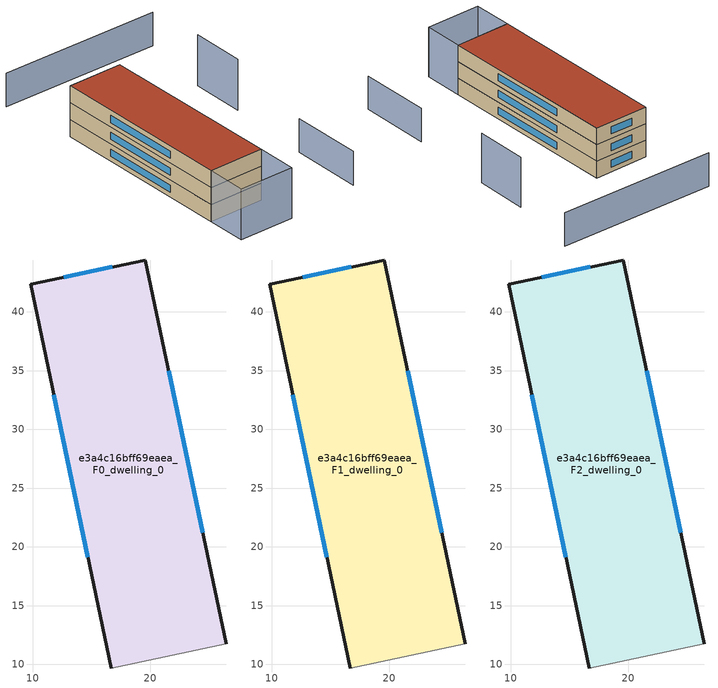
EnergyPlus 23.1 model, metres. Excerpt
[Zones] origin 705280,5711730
e3a4c16bff69eaea_F0_dwelling_0
 floor ground (EU_floor_Construction): 19.57,44.42 26.46,11.75 16.66,9.69 9.8,42.38 z0
 wall outside (EU_wall_Construction): 26.46,11.75 19.57,44.42 9.8,42.38 16.66,9.69 z0:3
 wall adiabatic (EU_wall_Construction): 16.66,9.69 26.46,11.75 z0:3
 window (EU_Window_Construction): 16.74,43.83 12.62,42.97 / 24.47,21.19 21.56,34.98 / 11.78,32.93 14.68,19.14 z0.87:2.13
e3a4c16bff69eaea_F1_dwelling_0
 floor to e3a4c16bff69eaea_F0_dwelling_0 (EU_floor_Construction): 19.57,44.42 26.46,11.75 16.66,9.69 9.8,42.38 z3
 wall outside (EU_wall_Construction): 26.46,11.75 19.57,44.42 9.8,42.38 16.66,9.69 z3:6
 wall adiabatic (EU_wall_Construction): 16.66,9.69 26.46,11.75 z3:6
 window (EU_Window_Construction): 16.74,43.83 12.62,42.97 / 24.47,21.19 21.56,34.98 / 11.78,32.93 14.68,19.14 z3.87:5.13
e3a4c16bff69eaea_F2_dwelling_0
 floor to e3a4c16bff69eaea_F1_dwelling_0 (EU_floor_Construction): 19.57,44.42 26.46,11.75 16.66,9.69 9.8,42.38 z6
 wall outside (EU_wall_Construction): 26.46,11.75 19.57,44.42 9.8,42.38 16.66,9.69 z6:9
 wall adiabatic (EU_wall_Construction): 16.66,9.69 26.46,11.75 z6:9
 window (EU_Window_Construction): 16.74,43.83 12.62,42.97 / 24.47,21.19 21.56,34.98 / 11.78,32.93 14.68,19.14 z6.87:8.13
 roof outside (EU_roof_Construction): 26.46,11.75 19.57,44.42 9.8,42.38 16.66,9.69 z9
shading: 40.92,9.01 38.34,21.59 / 33.85,60.35 5.43,54.87 z0:6; 36.09,37.22 34.21,46.59 / 16.66,9.69 26.47,11.75 / 26.47,11.75 27.94,4.74 / 27.94,4.74 18.13,2.68 / 18.13,2.68 16.66,9.69 z0:9
[Building]
EU S2 Campaign: North Axis=0; Terrain=City; Solar Distribution=FullExterior
[Site:Location]
London: Latitude=51.5; Longitude=-0.5; Time Zone=0; Elevation=25
[SizingPeriod:WeatherFileDays]
AnnualSizingPeriod: Begin Month=1; Begin Day of Month=1; End Month=12; End Day of Month=31; Day of Week for Start Day=Monday; Use Weather File Daylight Saving Period=No; Use Weather File Rain and Snow Indicators=No
[MATERIAL]
EU_InternalMass_Material: Roughness=MediumRough; Thickness=0.1; Conductivity=1; Density=1800; Specific Heat=900; Thermal Absorptance=0.9; Solar Absorptance=0.7; Visible Absorptance=0.7
[MATERIAL:NOMASS] Roughness=MediumRough; Thermal Absorptance=0.9; Solar Absorptance=0.7; Visible Absorptance=0.7
Name | Thermal Resistance
EU_wall_NoMass | 0.724719
EU_roof_NoMass | 2.98947
EU_floor_NoMass | 2.39157
[WINDOWMATERIAL:SIMPLEGLAZINGSYSTEM]
EU_Window_SimpleGlazing: UFactor=2.63425; Solar Heat Gain Coefficient=0.76; Visible Transmittance=0.76
[CONSTRUCTION]
EU_wall_Construction: EU_wall_NoMass
EU_roof_Construction: EU_roof_NoMass
EU_floor_Construction: EU_floor_NoMass
EU_Window_Construction: EU_Window_SimpleGlazing
EU_InternalMass_Construction: EU_InternalMass_Material
[ZONE] Type=1; Multiplier=1; Ceiling Height=autocalculate; Volume=1001.69; Floor Area=autocalculate; Part of Total Floor Area=Yes
e3a4c16bff69eaea_F0_dwelling_0; e3a4c16bff69eaea_F1_dwelling_0; e3a4c16bff69eaea_F2_dwelling_0
[INTERNALMASS] Construction=EU_InternalMass_Construction; Surface Area=333.896
Name | Zone or ZoneList
e3a4c16bff69eaea_F0_dwelling_0_EU_InternalMass | e3a4c16bff69eaea_F0_dwelling_0
e3a4c16bff69eaea_F1_dwelling_0_EU_InternalMass | e3a4c16bff69eaea_F1_dwelling_0
e3a4c16bff69eaea_F2_dwelling_0_EU_InternalMass | e3a4c16bff69eaea_F2_dwelling_0
[OTHEREQUIPMENT] Fuel Type=Electricity; Design Level Calculation Method=Watts/Area; Power per Zone Floor Area=1; Fraction Latent=0; Fraction Radiant=0; Fraction Lost=0; Carbon Dioxide Generation Rate=0; EndUse Subcategory=EU_Step8_InternalGains
Name | Zone or ZoneList or Space or SpaceList | Schedule
EU_Step8_InternalGain_e3a4c16bff69eaea_F0_dwelling_0_f000 | e3a4c16bff69eaea_F0_dwelling_0 | EU_Step8_GainSchedule_e3a4c16bff69eaea_F0_dwelling_0_f000
EU_Step8_InternalGain_e3a4c16bff69eaea_F1_dwelling_0_f000 | e3a4c16bff69eaea_F1_dwelling_0 | EU_Step8_GainSchedule_e3a4c16bff69eaea_F1_dwelling_0_f000
EU_Step8_InternalGain_e3a4c16bff69eaea_F2_dwelling_0_f000 | e3a4c16bff69eaea_F2_dwelling_0 | EU_Step8_GainSchedule_e3a4c16bff69eaea_F2_dwelling_0_f000
[ZONEVENTILATION:DESIGNFLOWRATE] Schedule=EU_AlwaysOn; Design Flow Rate Calculation Method=AirChanges/Hour; Air Changes per Hour=0.418135; Ventilation Type=Natural; Fan Pressure Rise=0; Fan Total Efficiency=1; Constant Term Coefficient=1; Temperature Term Coefficient=0; Velocity Term Coefficient=0; Velocity Squared Term Coefficient=0; Minimum Indoor Temperature=-100; Maximum Indoor Temperature=100; Delta Temperature=-100; Minimum Outdoor Temperature=-100; Maximum Outdoor Temperature=100; Maximum Wind Speed=40
Name | Zone or ZoneList or Space or SpaceList
EU_ConstantAir_e3a4c16bff69eaea_F0_dwelling_0 | e3a4c16bff69eaea_F0_dwelling_0
EU_ConstantAir_e3a4c16bff69eaea_F1_dwelling_0 | e3a4c16bff69eaea_F1_dwelling_0
EU_ConstantAir_e3a4c16bff69eaea_F2_dwelling_0 | e3a4c16bff69eaea_F2_dwelling_0
[HVACTEMPLATE:THERMOSTAT] Constant Heating Setpoint=20; Constant Cooling Setpoint=50
EU_HeatOnly_e3a4c16bff69eaea_F0_dwelling_0; EU_HeatOnly_e3a4c16bff69eaea_F1_dwelling_0; EU_HeatOnly_e3a4c16bff69eaea_F2_dwelling_0
[HVACTEMPLATE:ZONE:IDEALLOADSAIRSYSTEM] System Availability Schedule=EU_AlwaysOn; Maximum Heating Supply Air Temperature=50; Minimum Cooling Supply Air Temperature=13; Maximum Heating Supply Air Humidity Ratio=0.0156; Minimum Cooling Supply Air Humidity Ratio=0.0077; Heating Limit=NoLimit; Cooling Limit=NoLimit; Heating Availability Schedule=EU_AlwaysOn; Cooling Availability Schedule=EU_CoolingOff; Dehumidification Control Type=ConstantSensibleHeatRatio; Cooling Sensible Heat Ratio=0.7; Dehumidification Setpoint=60; Humidification Control Type=None; Humidification Setpoint=30; Outdoor Air Method=None; Outdoor Air Flow Rate per Person=0.00944; Outdoor Air Flow Rate per Zone Floor Area=0; Outdoor Air Flow Rate per Zone=0; Demand Controlled Ventilation Type=None; Outdoor Air Economizer Type=NoEconomizer; Heat Recovery Type=None; Sensible Heat Recovery Effectiveness=0.7; Latent Heat Recovery Effectiveness=0.65
Name | Template Thermostat
e3a4c16bff69eaea_F0_dwelling_0 | EU_HeatOnly_e3a4c16bff69eaea_F0_dwelling_0
e3a4c16bff69eaea_F1_dwelling_0 | EU_HeatOnly_e3a4c16bff69eaea_F1_dwelling_0
e3a4c16bff69eaea_F2_dwelling_0 | EU_HeatOnly_e3a4c16bff69eaea_F2_dwelling_0
[SIZING:ZONE] Zone Cooling Design Supply Air Temperature Input Method=SupplyAirTemperature; Zone Cooling Design Supply Air Temperature=13; Zone Heating Design Supply Air Temperature Input Method=SupplyAirTemperature; Zone Heating Design Supply Air Temperature=50; Zone Cooling Design Supply Air Humidity Ratio=0.008; Zone Heating Design Supply Air Humidity Ratio=0.008; Cooling Design Air Flow Method=DesignDay; Cooling Design Air Flow Rate=0; Cooling Minimum Air Flow per Zone Floor Area=0.000762; Cooling Minimum Air Flow=0; Cooling Minimum Air Flow Fraction=0.2; Heating Design Air Flow Method=DesignDay; Heating Design Air Flow Rate=0; Heating Maximum Air Flow per Zone Floor Area=0.002032; Heating Maximum Air Flow=0.141576; Heating Maximum Air Flow Fraction=0.3; Account for Dedicated Outdoor Air System=No; Dedicated Outdoor Air System Control Strategy=NeutralSupplyAir; Dedicated Outdoor Air Low Setpoint Temperature for Design=autosize; Dedicated Outdoor Air High Setpoint Temperature for Design=autosize; Zone Load Sizing Method=Sensible Load Only No Latent Load; Zone Latent Cooling Design Supply Air Humidity Ratio Input Method=HumidityRatioDifference; Zone Cooling Design Supply Air Humidity Ratio Difference=0.005; Zone Latent Heating Design Supply Air Humidity Ratio Input Method=HumidityRatioDifference; Zone Humidification Design Supply Air Humidity Ratio Difference=0.005
e3a4c16bff69eaea_F0_dwelling_0; e3a4c16bff69eaea_F1_dwelling_0; e3a4c16bff69eaea_F2_dwelling_0
[SCHEDULE:CONSTANT]
Name | Hourly Value
EU_AlwaysOn | 1
EU_CoolingOff | 0
[SCHEDULE:FILE] Column Number=1; Rows to Skip at Top=0; Number of Hours of Data=8760; Column Separator=Comma; Interpolate to Timestep=No; Minutes per Item=60; Adjust Schedule for Daylight Savings=Yes
Name | File
EU_Step8_GainSchedule_e3a4c16bff69eaea_F0_dwelling_0_f000 | ../../schedules/e3a4c16bff69eaea/e3a4c16bff69eaea_F0_dwelling_0_f000_gain.csv
EU_Step8_GainSchedule_e3a4c16bff69eaea_F1_dwelling_0_f000 | ../../schedules/e3a4c16bff69eaea/e3a4c16bff69eaea_F1_dwelling_0_f000_gain.csv
EU_Step8_GainSchedule_e3a4c16bff69eaea_F2_dwelling_0_f000 | ../../schedules/e3a4c16bff69eaea/e3a4c16bff69eaea_F2_dwelling_0_f000_gain.csv
